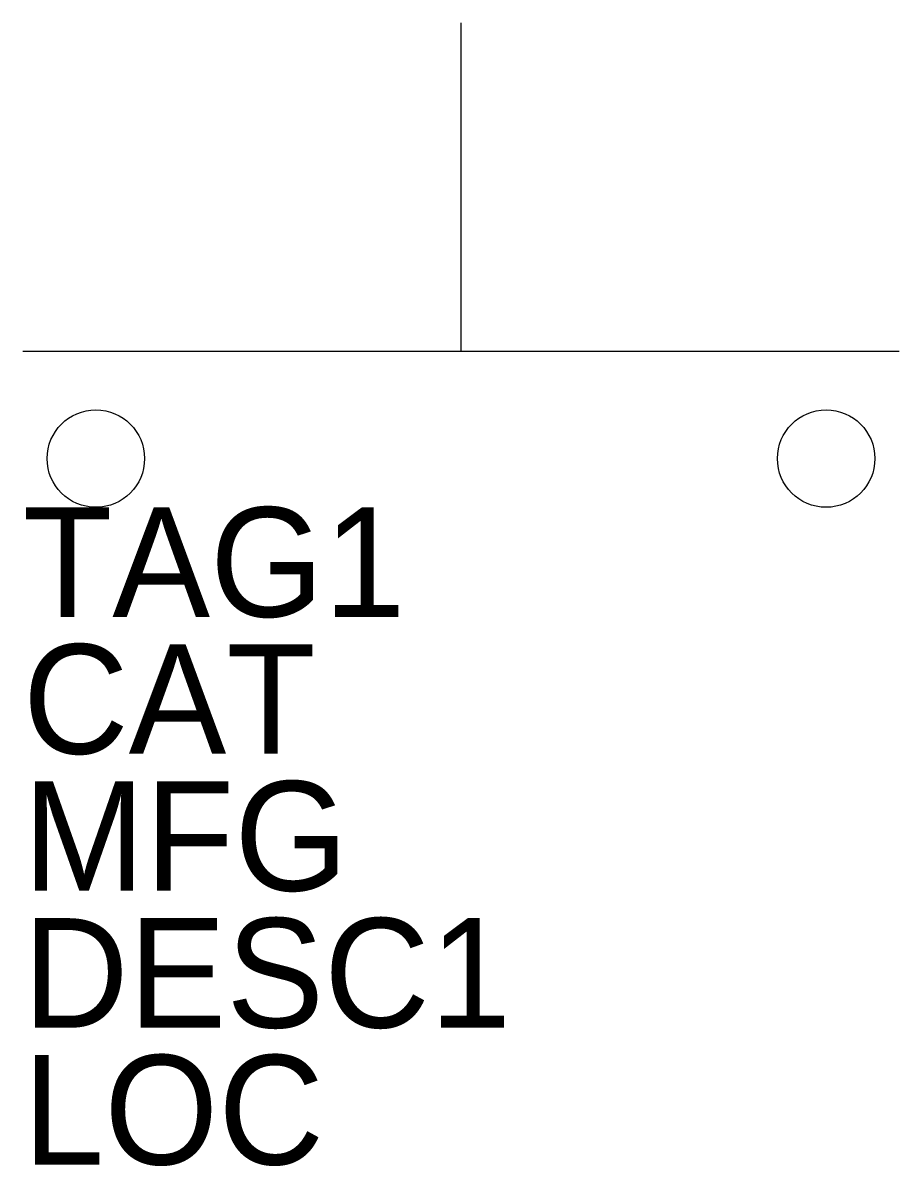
# Model space of a CAD drawing. Extents: x -0.5 to 0.5, y -1.03 to 0.28.
import ezdxf

# ---------------------------------------------------------------- set-up
doc = ezdxf.new("R2010")
doc.units = 0
doc.layers.get('0').update_dxf_attribs({"linetype": 'CONTINUOUS'})

msp = doc.modelspace()

# ---------------------------------------------------------------- linework, layer by layer
for p, q in [((0, -0.0986), (0, 0.2764)), ((0.5, -0.0986), (-0.5, -0.0986))]:
    msp.add_line(p, q)
for centre in [(-0.4167, -0.2208), (0.4167, -0.2208)]:
    msp.add_circle(centre, 0.0556)

# ---------------------------------------------------------------- texts
for tag, p in [('TAG1', (-0.5, -0.4014)), ('CAT', (-0.5, -0.55765)), ('MFG', (-0.5, -0.7139)), ('DESC1', (-0.5, -0.87015)), ('LOC', (-0.5, -1.0264))]:
    msp.add_attdef(tag, p, '', height=0.125)

doc.saveas('drawing.dxf')
